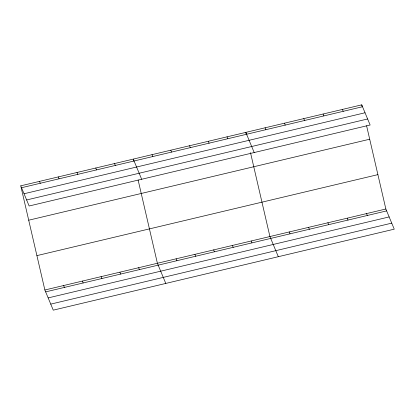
<?xml version="1.0" encoding="UTF-8"?>
<svg xmlns="http://www.w3.org/2000/svg" width="415" height="415" viewBox="0 0 415 415"><rect width="100%" height="100%" fill="white"/><g stroke="black" fill="none" stroke-linecap="round" stroke-linejoin="round"><path stroke-width="0.62" d="M20.75 185.832L361.74 104.845L370.133 125.008L29.143 205.996L20.75 185.832L44.867 289.992L53.26 310.155L394.25 229.168L385.857 209.004L366.575 125.714M21.539 187.72L362.528 106.733M24.044 193.753L365.034 112.766M26.633 199.963L367.623 118.975M28.708 220.204L369.698 139.217M36.909 255.619L377.899 174.632M44.867 289.992L385.857 209.004M45.655 291.88L386.645 210.893M48.166 297.913L389.156 216.926M50.749 304.122L391.739 223.135M342.417 109.436L343.205 111.324M366.533 213.595L367.322 215.484M323.093 114.026L323.882 115.915M347.21 218.186L347.998 220.075M303.77 118.612L304.558 120.5M327.892 222.772L328.675 224.66M284.451 123.203L285.235 125.091M308.568 227.363L309.351 229.251M265.128 127.794L265.911 129.682M289.245 231.954L290.028 233.842M254.198 152.544L245.805 132.38L246.37 134.839M278.315 256.703L269.921 236.54L250.494 152.637M227.052 136.836L227.835 138.724M251.168 240.996L251.952 242.884M208.294 141.292L209.082 143.18M232.41 245.452L233.199 247.34M189.541 145.743L190.324 147.631M213.658 249.903L214.446 251.791M170.788 150.199L171.571 152.087M194.905 254.359L195.688 256.247M152.03 154.655L152.819 156.543M176.147 258.815L176.935 260.703M141.671 179.27L133.277 159.106L133.703 160.947M165.787 283.429L157.394 263.266L138.107 179.975M114.524 163.562L115.308 165.45M138.641 267.722L139.424 269.61M95.766 168.018L96.555 169.906M119.883 272.178L120.672 274.066M77.014 172.469L77.797 174.357M101.13 276.629L101.919 278.517M58.261 176.925L59.044 178.813M82.378 281.085L83.161 282.973M39.503 181.381L40.291 183.269M63.62 285.541L64.408 287.429M361.74 104.845L362.165 106.686"/></g></svg>
